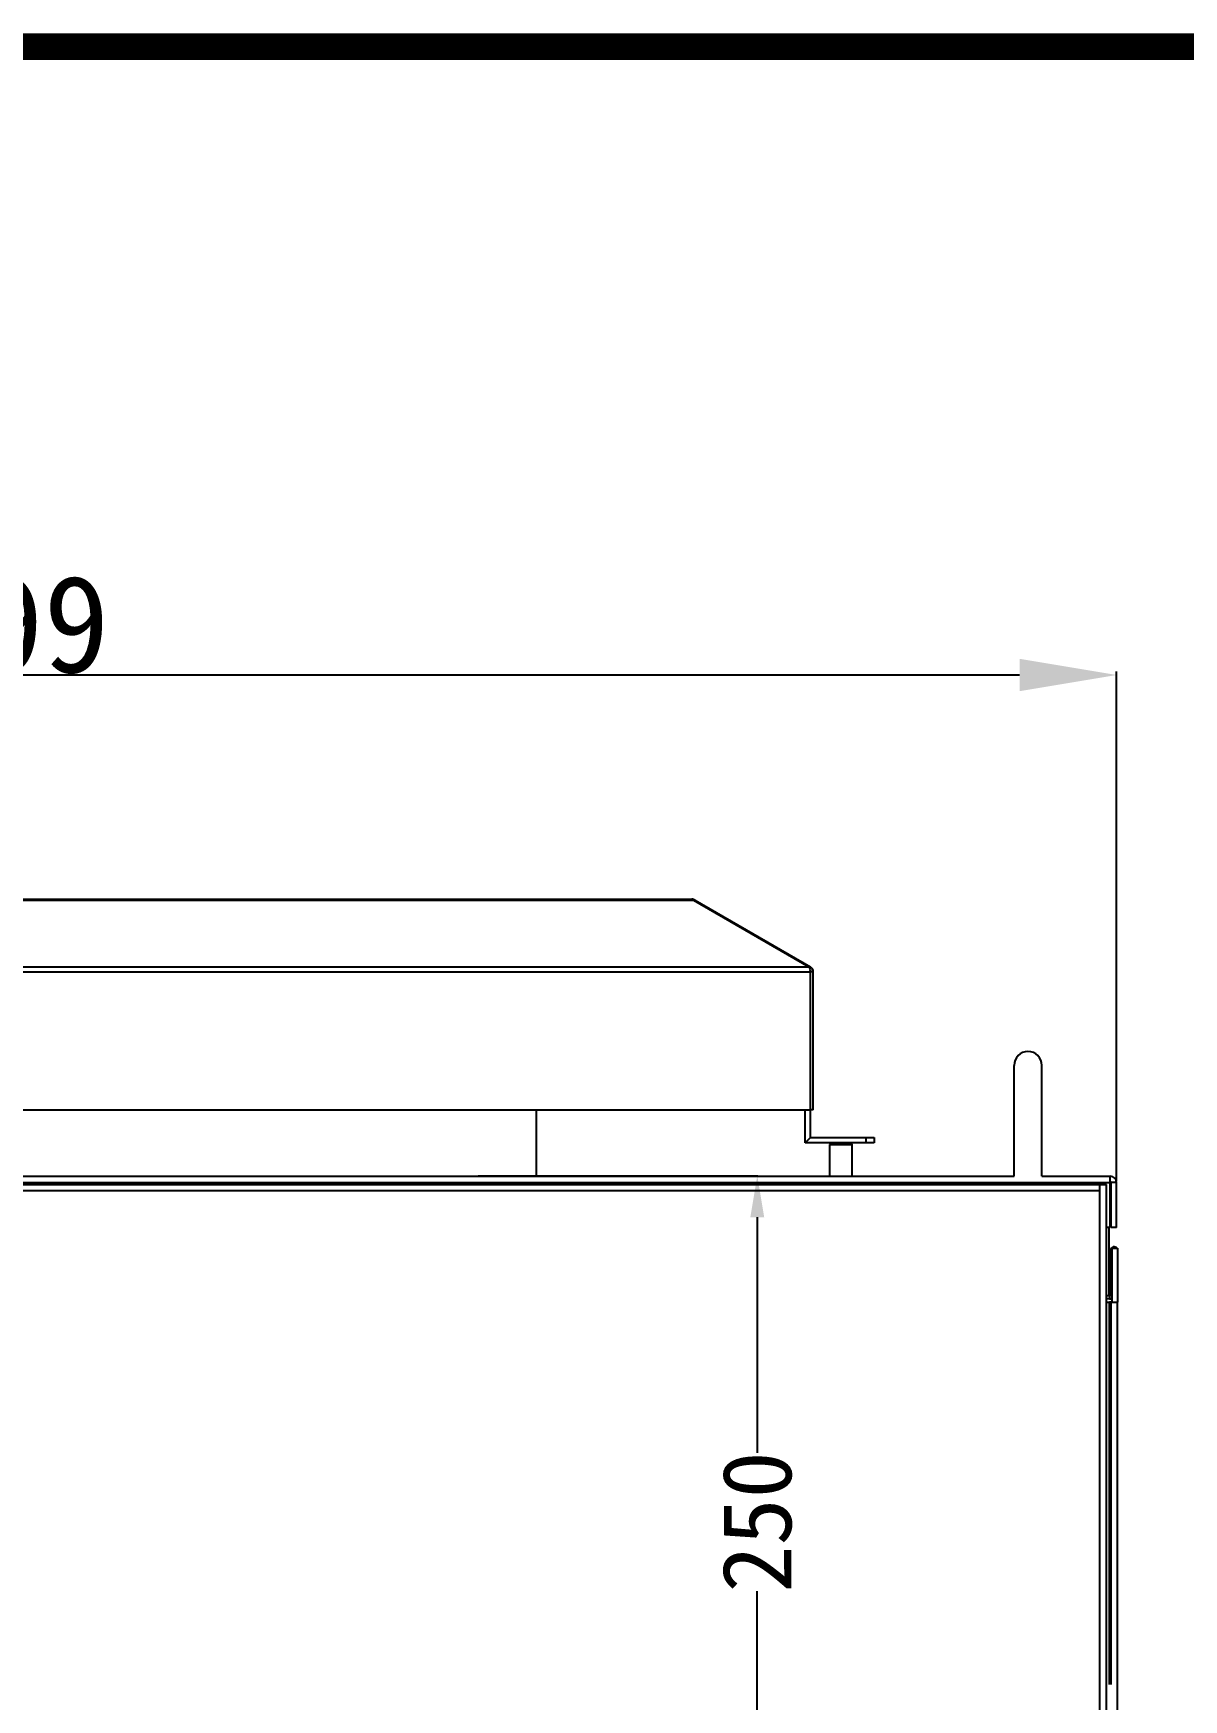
# Model space of a CAD drawing. Extents: x 81444 to 119867, y -54538 to -28747.
# Drawn here: x 82390 to 82805, y -51977 to -51376 of the extents above; entities that cross this region are included whole.
import ezdxf
from ezdxf.enums import TextEntityAlignment as Align

# ---------------------------------------------------------------- set-up
doc = ezdxf.new("R2010")
doc.units = 0
doc.header["$LTSCALE"] = 100
doc.header["$MEASUREMENT"] = 0
doc.layers.add('t', color=1, linetype='Continuous')
doc.layers.add('细实线', color=7, linetype='Continuous', lineweight=20)
doc.styles.get("Standard").update_dxf_attribs({"font": ''})
doc.styles.get('Standard').set_extended_font_data('SimSun')
doc.dimstyles.new('ISO-25', dxfattribs={"dimtxt": 35, "dimasz": 35, "dimexe": 1.25, "dimexo": 0.625, "dimtad": 1, "dimtoh": 1, "dimdec": 0, "dimtxsty": 'Standard', "dimcen": 2.5, "dimadec": 0, "dimazin": 0, "dimtfac": 1, "dimtdec": 0, "dimtmove": 0, "dimatfit": 3, "dimfxl": 0, "dimarcsym": 0})
doc.dimstyles.new('STANDARD$0', dxfattribs={"dimtxt": 25, "dimasz": 15, "dimexe": 0.18, "dimexo": 0.0625, "dimgap": 0.09, "dimtad": 0, "dimdec": 0, "dimzin": 0, "dimdsep": 46, "dimtxsty": 'Standard', "dimcen": 0.09, "dimadec": 0, "dimazin": 0, "dimtfac": 1, "dimtdec": 0, "dimtofl": 0, "dimtmove": 0, "dimatfit": 3, "dimfxl": 0, "dimtolj": 1, "dimtzin": 0, "dimarcsym": 0})

# ---------------------------------------------------------------- blocks, each defined once
blk = doc.blocks.new('*D143')
at = {"color": 0, "lineweight": -2}
for p, q in [((81982.42, -51787.53), (81982.42, -51605.95)), ((82017.42, -51607.2), (82746.18, -51607.2)), ((82781.18, -51789.83), (82781.18, -51605.95))]:
    blk.add_line(p, q, dxfattribs=at)
at = {"color": 0}
for points in [[(82017.42, -51601.37), (82017.42, -51613.03), (81982.42, -51607.2)], [(82746.18, -51613.03), (82746.18, -51601.37), (82781.18, -51607.2)]]:
    blk.add_solid(points, dxfattribs=at)
at = {"layer": 'Defpoints', "color": 0}
for p in [(82781.18, -51607.2), (81982.42, -51788.16), (82781.18, -51790.46)]:
    blk.add_point(p, dxfattribs=at)
at = {"color": 0, "insert": (82381.8, -51589.07), "char_height": 35, "attachment_point": 5}
blk.add_mtext('799', dxfattribs=at)
blk = doc.blocks.new('*D142')
at = {"layer": 'Defpoints', "color": 0}
for p in [(82550.57, -51787.99), (82651.44, -51787.99), (82550.57, -52037.99)]:
    blk.add_point(p, dxfattribs=at)
at = {"layer": '细实线', "color": 0, "lineweight": -2}
for p, q in [((82550.63, -51787.99), (82651.62, -51787.99)), ((82651.44, -51802.99), (82651.44, -51888.04)), ((82651.44, -52022.99), (82651.44, -51937.94)), ((82550.63, -52037.99), (82651.62, -52037.99))]:
    blk.add_line(p, q, dxfattribs=at)
at = {"layer": '细实线', "color": 0}
for points in [[(82653.94, -51802.99), (82648.94, -51802.99), (82651.44, -51787.99)], [(82648.94, -52022.99), (82653.94, -52022.99), (82651.44, -52037.99)]]:
    blk.add_solid(points, dxfattribs=at)
at = {"layer": '细实线', "color": 0, "insert": (82651.44, -51912.99), "char_height": 25, "attachment_point": 5, "rotation": 90}
blk.add_mtext('\\A1;250', dxfattribs=at)
blk = doc.blocks.new('图框')
at = {"layer": 't', "color": 7, "const_width": 9.62}
blk.add_lwpolyline([(4115.64, -3151.58), (4115.64, 0), (0, 0), (0, -3151.58)], close=True, dxfattribs=at)
at = {"color": 7, "flags": 8}
for tag, p, height in [('DWG.NAME:', (1381.64, -2910.38), 25), ('PROJECTNAME：', (3339.11, -2913.11), 25), ('PROJECTNAME:', (3125.48, -2912.81), 24), ('DWG.NO.:', (3128.19, -3030.4), 24), ('图纸编号', (3315.36, -3052.4), 24), ('FILENO.:', (3128.67, -3106.1), 24), ('文档号', (3317.73, -3124.13), 24)]:
    blk.add_attdef(tag, p, '', height=height, dxfattribs=at)
for tag, p in [('图纸名称:', (1377.81, -2965.92)), ('项目名称：', (3121.56, -2984.31)), ('项目名称：', (3325.04, -2984.31))]:
    blk.add_attdef(tag, text='', height=25, dxfattribs=at).set_placement(p, align=Align.BOTTOM_LEFT)
for tag, height, p in [('RENLIU', 24, (698.19, -2950.38)), ('SHUFENWANG', 24, (885.79, -2950.38)), ('FANGHOU', 24, (1069.73, -2950.38)), ('DANDANLI', 24, (1250.02, -2950.38)), ('A', 23, (59.9, -2974.88)), ('设计时间', 23, (213.87, -2974.88)), ('刘仁', 23, (698.19, -3002.19)), ('王姝芬', 23, (885.79, -3002.19)), ('侯方', 23, (1069.73, -3002.19)), ('李丹丹', 23, (1250.02, -3002.19)), ('#10STATIONONTROLCABINETCOVER', 30, (1777.9, -3017.18)), ('PAGEXOFX', 24, (3953.71, -3039.08)), ('REV.', 24, (59.38, -3063.05)), ('DATE', 24, (208.91, -3063.05)), ('DESCRIPTION', 24, (451.72, -3063.05)), ('PREPARED', 24, (698.19, -3063.05)), ('CHECKED', 24, (885.79, -3063.05)), ('SIGNED', 24, (1069.73, -3063.05)), ('APPROVED', 24, (1250.02, -3063.05)), ('图纸名称', 30, (1777.9, -3094.7)), ('第几页共几页', 24, (3953.71, -3114.08))]:
    blk.add_attdef(tag, text='', height=height, dxfattribs=at).set_placement(p, align=Align.MIDDLE)
at = {"color": 7, "width": 0.8, "flags": 8}
blk.add_attdef('HANGZHOUHOLLYSYSAUTOMATIONCO.,LTD.', text='', height=24, dxfattribs=at).set_placement((2770.08, -3045.71), align=Align.MIDDLE)

msp = doc.modelspace()

# ---------------------------------------------------------------- linework, layer by layer
at = {"color": 7, "linetype": 'Continuous'}
for p, q in [((82134.97, -51688.45), (82628.39, -51688.45)), ((82135.57, -51688.16), (82627.79, -51688.16)), ((82628.39, -51688.45), (82670.08, -51712.52)), ((82628.89, -51688.45), (82628.76, -51688.67)), ((82628.89, -51688.45), (82670.58, -51712.52)), ((82092.68, -51714.43), (82670.68, -51714.43)), ((82093.28, -51712.52), (82670.08, -51712.52)), ((82670.58, -51712.52), (82670.28, -51713.03)), ((82670.68, -51764.16), (82670.68, -51714.43)), ((82671.68, -51714.43), (82670.68, -51714.43)), ((82671.68, -51764.16), (82671.68, -51714.43)), ((82744.18, -51788.16), (82744.18, -51748.16)), ((82754.18, -51788.16), (82754.18, -51748.16)), ((82092.68, -51764.16), (82670.68, -51764.16)), ((82571.68, -51788.16), (82571.68, -51764.16)), ((82668.68, -51776.16), (82668.68, -51764.16)), ((82670.68, -51774.16), (82670.68, -51764.16)), ((82671.68, -51764.16), (82670.68, -51764.16)), ((82668.68, -51776.16), (82670.68, -51774.16)), ((82670.68, -51774.16), (82693.68, -51774.16)), ((82690.68, -51774.16), (82690.68, -51776.16)), ((82693.68, -51774.16), (82693.68, -51776.16)), ((82693.68, -51776.16), (82668.68, -51776.16)), ((82678.18, -51776.16), (82677.68, -51776.66)), ((82677.68, -51788.16), (82677.68, -51776.66)), ((82677.68, -51776.66), (82685.68, -51776.66)), ((82685.18, -51776.16), (82685.68, -51776.66)), ((82685.68, -51788.16), (82685.68, -51776.66)), ((81984.48, -51790.46), (82778.88, -51790.46)), ((81985.48, -51791.16), (82777.48, -51791.16)), ((82775.18, -51793.46), (81987.78, -51793.46)), ((82019.78, -51788.16), (82744.18, -51788.16)), ((82754.18, -51788.16), (82778.88, -51788.16)), ((82775.18, -53766.16), (82775.18, -51791.16)), ((82777.48, -53766.16), (82777.48, -51791.16)), ((82778.88, -51806.66), (82778.88, -51788.16)), ((82779.18, -51806.66), (82779.18, -51790.46)), ((82781.18, -51790.46), (82779.18, -51790.46)), ((82781.18, -51806.66), (82781.18, -51790.46)), ((82778.88, -51806.66), (82777.48, -51806.66)), ((82778.48, -51831.26), (82778.48, -51806.66)), ((82781.18, -51806.66), (82779.18, -51806.66)), ((82779.08, -51830.76), (82779.08, -51814.86)), ((82779.08, -51814.86), (82779.48, -51814.86)), ((82779.48, -51814.16), (82779.48, -51833.66)), ((82779.48, -51814.16), (82781.48, -51814.16)), ((82781.48, -51814.16), (82781.48, -51833.66)), ((82777.48, -51831.26), (82778.58, -51831.26)), ((82779.48, -51832.46), (82777.48, -51832.46)), ((82777.48, -51833.66), (82778.58, -51833.66)), ((82778.58, -51831.26), (82778.58, -51832.46)), ((82778.58, -51971.66), (82778.58, -51833.66)), ((82779.08, -51833.66), (82778.58, -51833.66)), ((82779.08, -51830.76), (82779.48, -51830.76)), ((82779.08, -51833.66), (82779.08, -51971.66)), ((82779.08, -51833.66), (82781.48, -51833.66)), ((82781.48, -53745.66), (82781.48, -51833.66))]:
    msp.add_line(p, q, dxfattribs=at)
for centre, radius, start, end in [((82627.79, -51690.36), 2.2, 60, 90), ((82643.39, -51721.18), 28.1, 15.01102, 15.48387), ((82669.48, -51714.43), 2.2, 0, 60), ((82749.18, -51748.16), 5, 0, 180), ((82778.88, -51790.46), 2.3, 0, 90), ((82778.88, -51790.46), 0.3, 0, 90), ((82780.28, -51814.86), 1.2, 32.72727, 180), ((82778.58, -51830.76), 0.5, 270, 0), ((82778.58, -51830.76), 1.7, 270, 302.25947)]:
    msp.add_arc(centre, radius, start, end, dxfattribs=at)
for points, start_tangent, end_tangent in [([(82627.99, -51688.19), (82627.79, -51688.16)], (-0.949224, 0.3146), (-1, 0)), ([(82628.19, -51688.29), (82627.99, -51688.19)], (-0.835895, 0.548889), (-0.949224, 0.3146)), ([(82628.39, -51688.45), (82628.19, -51688.29)], (-0.721412, 0.692506), (-0.835895, 0.548889)), ([(82670.08, -51712.52), (82670.28, -51713.01)], (0.461961, -0.8869), (0.319262, -0.947666)), ([(82670.28, -51713.01), (82670.48, -51713.67)], (0.319262, -0.947666), (0.267211, -0.963638)), ([(82670.54, -51713.9), (82670.68, -51714.43)], (0.259249, -0.96581), (0.252028, -0.96772))]:
    msp.add_spline(points, degree=3, dxfattribs=dict(at, start_tangent=start_tangent, end_tangent=end_tangent))

# ---------------------------------------------------------------- block references
at = {"color": 1}
msp.add_blockref('图框', (81448.45, -51380.34), dxfattribs=at)

# ---------------------------------------------------------------- dimensions: what is measured, and where the dimension line sits
at = {"color": 3}
dim = msp.add_linear_dim(base=(82781.18, -51607.2), p1=(81982.42, -51788.16), p2=(82781.18, -51790.46), dimstyle='ISO-25', dxfattribs=at)
dim.commit()
dim.dimension.update_dxf_attribs({"geometry": '*D143', "text_midpoint": (82381.8, -51589.07)})
at = {"layer": '细实线', "color": 3}
dim = msp.add_linear_dim(base=(82651.44, -51787.99), p1=(82550.57, -52037.99), p2=(82550.57, -51787.99), angle=90, dimstyle='STANDARD$0', dxfattribs=at)
dim.commit()
dim.dimension.update_dxf_attribs({"geometry": '*D142', "text_midpoint": (82651.44, -51912.99)})

doc.saveas('drawing.dxf')
